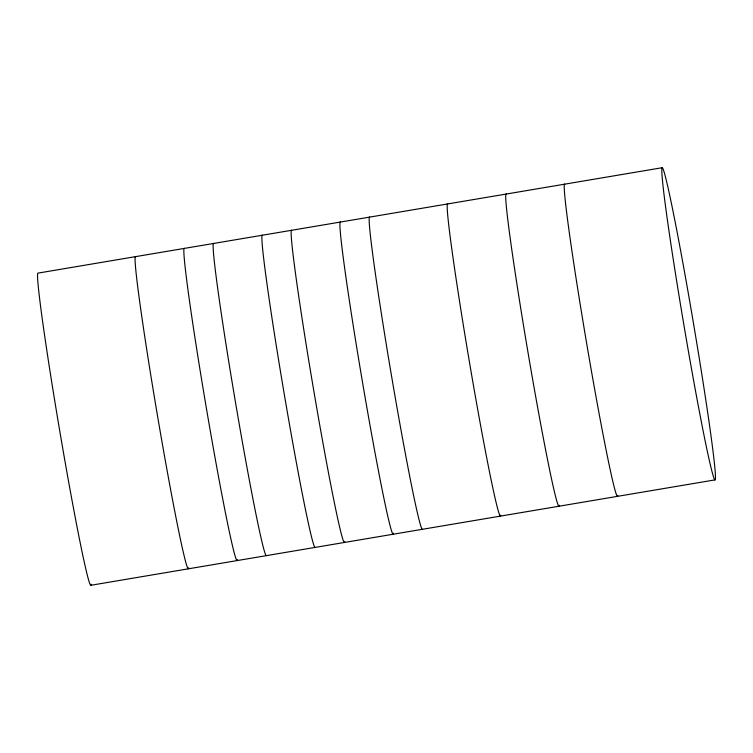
<?xml version="1.0" encoding="UTF-8"?>
<svg xmlns="http://www.w3.org/2000/svg" width="753" height="753" viewBox="0 0 753 753"><rect width="100%" height="100%" fill="white"/><g stroke="black" fill="none" stroke-linecap="round" stroke-linejoin="round"><path stroke-width="1.13" d="M662.339 167.684L38.13 273.094A158.337 4.866 80.4 0 0 60.814 437.211A158.337 4.866 80.4 0 0 91.132 584.272M90.661 585.316L714.87 479.906A158.337 4.866 80.4 0 0 680.063 247.652A158.337 4.866 80.4 0 0 670.876 243.821A158.337 4.866 80.4 0 0 714.87 479.906M500.764 515.09A158.337 4.866 80.4 0 1 470.456 368.029A158.337 4.866 80.4 0 1 447.762 203.922M559.291 505.216A158.337 4.866 80.4 0 1 528.973 358.146A158.337 4.866 80.4 0 1 506.28 194.039M422.273 529.321A158.337 4.866 80.4 0 1 390.694 370.994A158.337 4.866 80.4 0 1 369.742 217.09M393.48 533.209A158.337 4.866 80.4 0 1 363.172 386.148A158.337 4.866 80.4 0 1 340.478 222.031M344.714 541.445A158.337 4.866 80.4 0 1 314.406 394.384A158.337 4.866 80.4 0 1 291.712 230.267M314.989 547.431A158.337 4.866 80.4 0 1 283.41 389.113A158.337 4.866 80.4 0 1 262.449 235.209M266.223 555.667A158.337 4.866 80.4 0 1 234.644 397.349A158.337 4.866 80.4 0 1 213.683 243.445M237.43 559.564A158.337 4.866 80.4 0 1 207.113 412.503A158.337 4.866 80.4 0 1 184.429 248.386M188.664 567.8A158.337 4.866 80.4 0 1 158.346 420.739A158.337 4.866 80.4 0 1 135.662 256.622M617.808 495.333A158.337 4.866 80.4 0 1 587.491 348.272A158.337 4.866 80.4 0 1 564.806 184.156"/></g></svg>
